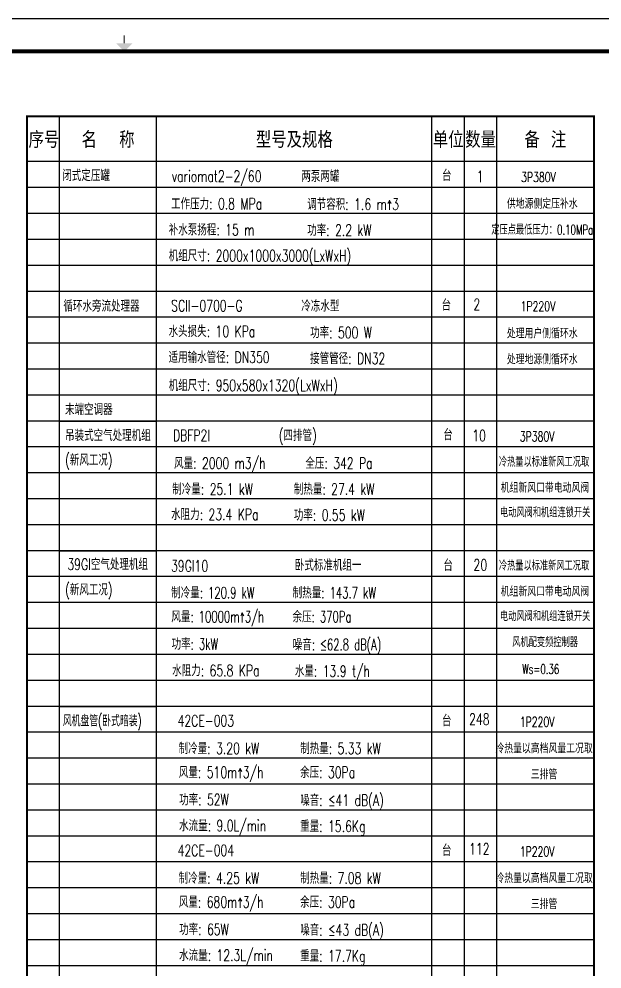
# Model space of a CAD drawing. Extents: x -345393 to -54719, y 203828 to 476815.
# Drawn here: x -222493 to -204493, y 440938 to 470239 of the extents above; entities that cross this region are included whole.
import ezdxf
from ezdxf.enums import TextEntityAlignment as Align

# ---------------------------------------------------------------- set-up
doc = ezdxf.new("R2010")
doc.units = 0
doc.header["$LTSCALE"] = 1000
doc.header["$MEASUREMENT"] = 0
doc.layers.get('0').update_dxf_attribs({"color": 252, "linetype": 'CONTINUOUS'})
doc.layers.get('Defpoints').update_dxf_attribs({"color": 252, "linetype": 'CONTINUOUS'})
for name, color, linetype in [('图框', 252, 'CONTINUOUS'), ('暖通-公共-材料表', 3, 'CONTINUOUS'), ('暖通-风-说明', 3, 'CONTINUOUS')]:
    doc.layers.add(name, color=color, linetype=linetype)
doc.styles.add('HZ-ZG', font='romans.shx', dxfattribs={"width": 0.8, "bigfont": 'hzf.shx'})
doc.styles.add('M-TEXT2', font='romanc.shx', dxfattribs={"width": 0.8, "bigfont": 'hzf.shx'})
doc.styles.add('TKZ2_tjkts.shx', font='tjromant.shx', dxfattribs={"bigfont": 'tjkts.shx'})

# ---------------------------------------------------------------- blocks, each defined once
blk = doc.blocks.new('材料表')
for p, q in [((1000, 0), (1000, 53400)), ((4000, 0), (4000, 53400)), ((12500, 0), (12500, 53400)), ((13500, 0), (13500, 53400)), ((14500, 0), (14500, 53400)), ((17500, 52000), (0, 52000)), ((17500, 51200), (0, 51200)), ((17500, 50400), (0, 50400)), ((17500, 49600), (0, 49600)), ((17500, 48800), (0, 48800)), ((17500, 48000), (0, 48000)), ((17500, 47200), (0, 47200)), ((17500, 46400), (0, 46400)), ((17500, 45600), (0, 45600)), ((17500, 44800), (0, 44800)), ((17500, 44000), (0, 44000)), ((17500, 43200), (0, 43200)), ((17500, 42400), (0, 42400)), ((17500, 41600), (0, 41600)), ((17500, 40800), (0, 40800)), ((17500, 40000), (0, 40000)), ((17500, 39200), (0, 39200)), ((17500, 38400), (0, 38400)), ((17500, 37600), (0, 37600)), ((17500, 36800), (0, 36800)), ((17500, 36000), (0, 36000)), ((17500, 35200), (0, 35200)), ((17500, 34400), (0, 34400)), ((17500, 33600), (0, 33600)), ((17500, 32800), (0, 32800)), ((17500, 32000), (0, 32000)), ((17500, 31200), (0, 31200)), ((17500, 30400), (0, 30400)), ((17500, 29600), (0, 29600)), ((17500, 28800), (0, 28800)), ((17500, 28000), (0, 28000)), ((17500, 27200), (0, 27200))]:
    blk.add_line(p, q)
at = {"const_width": 60}
blk.add_lwpolyline([(0, 53400), (17500, 53400), (17500, 0), (0, 0)], close=True, dxfattribs=at)
at = {"style": 'TKZ2_tjkts.shx'}
for s, p in [('序号', (521, 52700)), ('名  称', (2500, 52700)), ('型号及规格', (8250, 52700)), ('单位', (13000, 52700)), ('数量', (14000, 52700)), ('备 注', (16000, 52700))]:
    blk.add_text(s, height=500, dxfattribs=at).set_placement(p, align=Align.MIDDLE)

msp = doc.modelspace()

# ---------------------------------------------------------------- linework, layer by layer
at = {"layer": 'Defpoints'}
msp.add_lwpolyline([(-258792.68459, 469239.01057), (-186192.68459, 469239.01057), (-186192.68459, 411839.01057), (-258792.68459, 411839.01057)], close=True, dxfattribs=at)
msp.add_lwpolyline([(-258792.68459, 469239.01057), (-186192.68459, 469239.01057), (-186192.68459, 411839.01057), (-258792.68459, 411839.01057)], close=True, dxfattribs=at)
at = {"layer": '图框'}
msp.add_line((-177192.68459, 470239.01057), (-261292.68459, 470239.01057), dxfattribs=at)
at = {"layer": '图框', "const_width": 30}
msp.add_lwpolyline([(-219242.68459, 469489.01057), (-219242.68459, 469739.01057)], dxfattribs=at)
at = {"layer": '图框', "const_width": 120}
msp.add_lwpolyline([(-178192.68459, 469239.01057), (-258792.68459, 469239.01057), (-258792.68459, 411839.01057), (-178192.68459, 411839.01057)], close=True, dxfattribs=at)
at = {"layer": '图框'}
msp.add_solid([(-219492.68459, 469489.01057), (-218992.68459, 469489.01057), (-219242.68459, 469239.01057)], dxfattribs=at)
at = {"layer": '暖通-公共-材料表'}
for p, q in [((-221242.68459, 457839.01057), (-218242.68459, 457839.01057)), ((-221242.68459, 453839.01057), (-218242.68459, 453839.01057)), ((-221242.68459, 449039.01057), (-218242.68459, 449039.01057))]:
    msp.add_line(p, q, dxfattribs=at)

# ---------------------------------------------------------------- block references
msp.add_blockref('材料表', (-222242.68459, 413839.01057))

# ---------------------------------------------------------------- texts
at = {"layer": '暖通-公共-材料表', "style": 'M-TEXT2'}
for s, height, width, p in [('闭式定压罐', 350, 0.7, (-221155.91911, 465239.57761)), ('variomat2-2/60', 350, 0.7, (-217778.75074, 465214.23841)), ('两泵两罐', 350, 0.7, (-213776.75647, 465214.23841)), ('1', 350, 0.7, (-208358.68056, 465210.29213)), ('工作压力: 0.8 MPa', 350, 0.7, (-217798.17043, 464364.4224)), ('调节容积: 1.6 m^ 3', 350, 0.7, (-213594.62108, 464349.95521)), ('补水泵扬程: 15 m', 350, 0.7, (-217869.94611, 463564.4224)), ('功率: 2.2 kW', 350, 0.7, (-213594.62108, 463549.95521)), ('机组尺寸: 2000x1000x3000(LxWxH)', 350, 0.7, (-217869.94611, 462764.4224)), ('循环水旁流处理器', 350, 0.7, (-221120.34772, 461211.8991)), ('SCII-0700-G', 350, 0.7, (-217793.58767, 461221.68613)), ('冷冻水型', 350, 0.7, (-213776.75647, 461214.23841)), ('水头损失: 10 KPa ', 350, 0.7, (-217874.17637, 460430.13848)), ('功率: 500 W', 350, 0.7, (-213505.52236, 460393.6489)), ('适用输水管径: DN350', 350, 0.7, (-217874.17637, 459630.13848)), ('接管管径: DN32', 350, 0.7, (-213505.52236, 459593.6489)), ('机组尺寸: 950x580x1320(LxWxH)', 350, 0.7, (-217869.94611, 458764.4224)), ('末端空调器', 350, 0.7, (-221070.29189, 458021.75691)), ('吊装式空气处理机组', 350, 0.7, (-221070.29189, 457221.75691)), ('DBFP2I', 350, 0.7, (-217737.23266, 457221.68613)), ('(四排管)', 350, 0.7, (-214474.76965, 457221.68613)), ('(新风工况)', 350, 0.7, (-221070.29189, 456461.67533)), ('风量: 2000 m3/h', 350, 0.7, (-217704.33015, 456364.4224)), ('全压: 342 Pa', 350, 0.7, (-213651.8688, 456364.4224)), ('制冷量: 25.1 kW', 350, 0.7, (-217760.67608, 455564.4224)), ('制热量: 27.4 kW', 350, 0.7, (-214008.84899, 455564.4224)), ('水阻力: 23.4 KPa', 350, 0.7, (-217796.72454, 454783.07899)), ('功率: 0.55 kW', 350, 0.7, (-214008.84899, 454764.4224)), ('卧式标准机组一', 350, 0.7, (-213976.80673, 453221.68613)), ('39GI10', 350, 0.7, (-217796.72454, 453195.26438)), ('(新风工况)', 350, 0.7, (-221070.29189, 452461.67533)), ('制冷量: 120.9 kW', 350, 0.65, (-217796.72454, 452367.65164)), ('制热量: 143.7 kW', 350, 0.65, (-214044.89745, 452367.65164)), ('风量: 10000m^ 3/h ', 350, 0.65, (-217789.91096, 451628.88925)), ('余压: 370Pa', 350, 0.65, (-214048.30301, 451628.88925)), ('功率: 3kW', 350, 0.65, (-217782.773, 450786.30823)), ('噪音: ≤62.8 dB(A)', 350, 0.65, (-214044.89745, 450767.65164)), ('水阻力: 65.8 KPa', 350, 0.7, (-217763.8205, 449968.31443)), ('水量: 13.9 t/h', 350, 0.7, (-213975.94494, 449949.65784)), ('Ws=0.36', 300, 0.65, (-206955.56253, 450039.00247, 7926.5567)), ('风机盘管(卧式暗装)', 350, 0.6, (-221140.2374, 448421.75691)), ('42CE-003', 350, 0.7, (-217595.41908, 448420.32674)), ('42CE-004', 350, 0.7, (-217595.41908, 444420.32674))]:
    msp.add_text(s, height=height, dxfattribs=dict(at, width=width)).set_placement(p)
for s, height, width, p in [('台', 350, 0.7, (-209285.97338, 465434.29453)), ('3P380V', 300, 0.7, (-206455.31932, 465362.05386)), ('供地源侧定压补水', 300, 0.7, (-206336.39956, 464562.05386)), ('定压点最低压力：0.10MPa', 300, 0.65, (-206336.39956, 463762.05386)), ('台', 350, 0.7, (-209300.8103, 461434.29453)), ('2', 350, 0.7, (-208358.68056, 461436.91924)), ('1P220V', 300, 0.7, (-206470.15625, 461378.76381)), ('处理用户侧循环水', 300, 0.7, (-206337.42959, 460562.05386)), ('处理地源侧循环水', 300, 0.7, (-206337.42959, 459762.05386)), ('台', 350, 0.7, (-209244.45529, 457434.29453)), ('10', 350, 0.7, (-208288.70467, 457390.86312, 0)), ('3P380V', 300, 0.7, (-206495.68273, 457362.05386)), ('冷热量以标准新风工况取', 300, 0.65, (-206282.26059, 456601.97228)), ('机组新风口带电动风阀', 300, 0.7, (-206253.79756, 455801.97228)), ('电动风阀和机组连锁开关', 300, 0.65, (-206248.95644, 455041.89891)), ('台', 350, 0.7, (-209243.76093, 453409.9259)), ('20', 350, 0.7, (-208249.63114, 453401.53951)), ('冷热量以标准新风工况取', 300, 0.65, (-206282.26059, 453401.97228)), ('机组新风口带电动风阀', 300, 0.7, (-206253.79756, 452601.97228)), ('电动风阀和机组连锁开关', 300, 0.65, (-206248.95644, 451841.89891)), ('风机配变频控制器', 300, 0.65, (-206248.95644, 451041.89891)), ('台', 350, 0.7, (-209289.36534, 448617.94211)), ('248', 350, 0.7, (-208280.37821, 448641.62059)), ('1P220V', 300, 0.7, (-206495.68273, 448562.05386)), ('冷热量以高档风量工况取', 300, 0.7, (-206282.26059, 447762.05386)), ('三排管', 300, 0.7, (-206282.26059, 446962.05386)), ('台', 350, 0.7, (-209289.36534, 444617.94211)), ('112', 350, 0.7, (-208280.37821, 444641.62059)), ('1P220V', 300, 0.7, (-206495.68273, 444562.05386)), ('冷热量以高档风量工况取', 300, 0.7, (-206282.26059, 443762.05386)), ('三排管', 300, 0.7, (-206282.26059, 442962.05386))]:
    msp.add_text(s, height=height, dxfattribs=dict(at, width=width)).set_placement(p, align=Align.MIDDLE)
at = {"layer": '暖通-公共-材料表', "color": 3, "style": 'HZ-ZG', "width": 0.7}
for s, p in [('制冷量: 3.20 kW', (-217563.73181, 447567.65164)), ('制热量: 5.33 kW', (-213811.90471, 447567.65164)), ('风量: 510m^ 3/h ', (-217556.91823, 446828.88925)), ('余压: 30Pa', (-213815.31027, 446828.88925)), ('功率: 52W', (-217549.78027, 445986.30823)), ('噪音: ≤41 dB(A)', (-213811.90471, 445967.65164)), ('水流量: 9.0L/min', (-217549.78027, 445186.30823)), ('重量: 15.6Kg', (-213811.90471, 445167.65164)), ('制冷量: 4.25 kW', (-217563.73181, 443567.65164)), ('制热量: 7.08 kW', (-213811.90471, 443567.65164)), ('风量: 680m^ 3/h ', (-217556.91823, 442828.88925)), ('余压: 30Pa', (-213815.31027, 442828.88925)), ('功率: 65W', (-217549.78027, 441986.30823)), ('噪音: ≤43 dB(A)', (-213811.90471, 441967.65164)), ('水流量: 12.3L/min', (-217549.78027, 441186.30823)), ('重量: 17.7Kg', (-213811.90471, 441167.65164))]:
    msp.add_text(s, height=350, dxfattribs=at).set_placement(p)
at = {"layer": '暖通-风-说明', "style": 'HZ-ZG', "width": 0.7}
msp.add_text('39GI空气处理机组', height=350, dxfattribs=at).set_placement((-220998.76339, 453245.16505))

doc.saveas('drawing.dxf')
